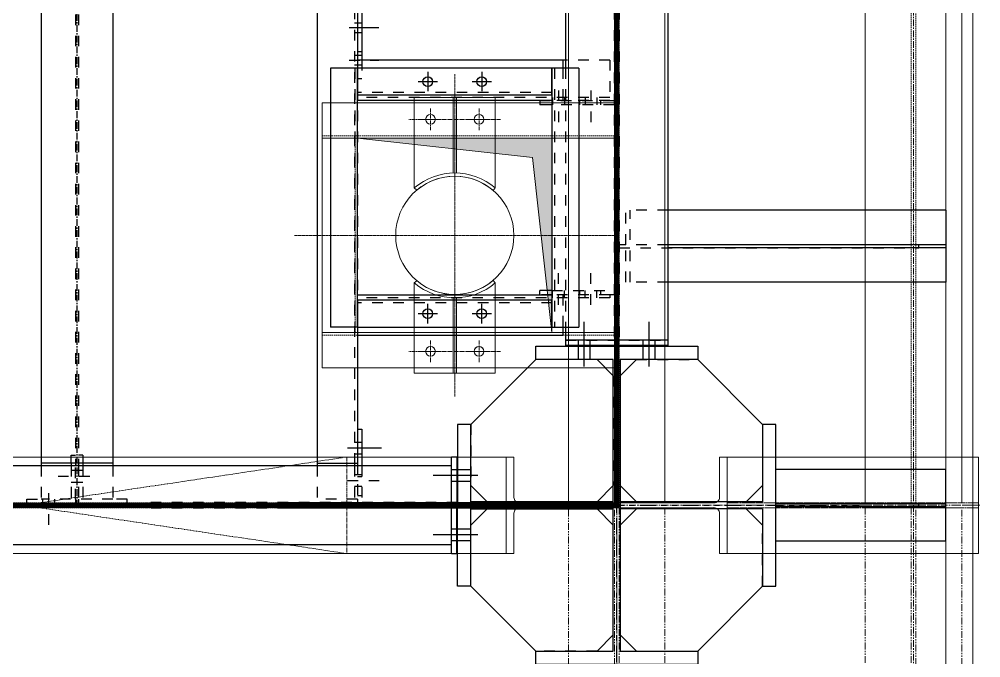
# Model space of a CAD drawing. Header units: inches. Extents: x 209270 to 234360, y -180214 to -150194.
# Drawn here: x 227405 to 229186, y -165546 to -164363 of the extents above; entities that cross this region are included whole.
import ezdxf

# ---------------------------------------------------------------- set-up
doc = ezdxf.new("R2010")
doc.units = ezdxf.units.IN
doc.header["$LTSCALE"] = 10
doc.header["$MEASUREMENT"] = 0
for name, pattern in [('CENTER', [2, 1.25, -0.25, 0.25, -0.25]), ('CENTER2', [1.125, 0.75, -0.125, 0.125, -0.125]), ('DXK_LINE_DOT2', [3.9198, 1.9599, -1.9599]), ('DXK_LINE_DOT5', [7.8785, 2.979, -0.9799, 0.9799, -0.9799, 0.9799, -0.9799]), ('HIDDEN', [0.375, 0.25, -0.125]), ('PHANTOM', [2.5, 1.25, -0.25, 0.25, -0.25, 0.25, -0.25])]:
    doc.linetypes.add(name, pattern=pattern)
for name, color, linetype in [('$AUDIT_BAD_LAYER1', 7, 'Continuous'), ('_STR_0', 7, 'Continuous'), ('_STR_1', 7, 'Continuous'), ('_STR_2', 7, 'Continuous'), ('_STR_4', 7, 'Continuous')]:
    doc.layers.add(name, color=color, linetype=linetype)
for name, color, linetype, lineweight in [('AM_5', 3, 'Continuous', 0), ('CEN', 1, 'CENTER', 9), ('CENETR LINE', 1, 'CENTER2', 9), ('CENTERLINE', 1, 'CENTER2', 9), ('Chute', 191, 'Continuous', 9), ('CIVIL', 6, 'Continuous', 9), ('DIM', 42, 'Continuous', 13), ('handrail', 11, 'FENCELINE1', 9), ('HIDDEN', 3, 'HIDDEN', 9), ('MAIN OBJECT', 2, 'Continuous', 18), ('PHANTOM', 8, 'PHANTOM', 0), ('Sheeting', 4, 'Continuous', 0)]:
    doc.layers.add(name, color=color, linetype=linetype, lineweight=lineweight)
doc.linetypes.add('FENCELINE1', pattern='A,0.25,-0.1,[133,arial.ttf,S=0.1,R=0,X=-0.1,Y=0],-0.1,1', length=1.45)

# ---------------------------------------------------------------- blocks, each defined once
blk = doc.blocks.new('A$C426f7GU6TT')
at = {"layer": 'CEN'}
for p, q in [((0, 235.7), (0, -235.7)), ((-235.7, 0), (235.7, 0))]:
    blk.add_line(p, q, dxfattribs=at)
blk.add_circle((0, 0), 5, dxfattribs=at)
at = {"layer": 'MAIN OBJECT'}
blk.add_lwpolyline([(4.4, -180.2, 0.414214), (14.6, -190.4), (89.4, -190.4), (89.4, -204.7), (-89.4, -204.7), (-89.4, -190.4), (-14.6, -190.4, 0.414214), (-4.4, -180.2), (-4.4, 180.2, 0.414214), (-14.6, 190.4), (-89.4, 190.4), (-89.4, 204.7), (89.4, 204.7), (89.4, 190.4), (14.6, 190.4, 0.414214), (4.4, 180.2), (4.4, -180.2)], format="xyb", dxfattribs=at)
blk = doc.blocks.new('A$Cb10ac4c2')
at = {"layer": 'CENETR LINE'}
for p, q in [((0, 111.9, 0), (0, -40.4, 121420759.9)), ((-45, -20.2), (-45, 20.2)), ((45, -20.2), (45, 20.2)), ((45, -20.2), (45, 20.2)), ((-85, 0), (85, 0)), ((-27, 0.1, 0), (-63, 0.1, 0)), ((63, 0.1, 0), (27, 0.1, 0))]:
    blk.add_line(p, q, dxfattribs=at)
at = {"layer": 'MAIN OBJECT', "ltscale": 10}
for p, q in [((-75, 127.1, -59806266.3), (-71.1, 131.6, 0)), ((-75, -40.4, 60710380), (-75, 127.1, -59806266.3)), ((75, 127.1, -59806267.4), (70.6, 131.1, -59806267.4)), ((75, 127.1, -59806267.4), (75, -40.4, 60710380)), ((-3, 99.4, 4205928.3), (-3, -40.4, 121420759.9)), ((3, 99.4, 4205928.3), (3, -40.4, 121420759.9)), ((75, -40.4, 60710380), (-75, -40.4, 60710380))]:
    blk.add_line(p, q, dxfattribs=at)
at = {"layer": 'MAIN OBJECT'}
for centre in [(-45, 0.1), (45, 0.1)]:
    blk.add_circle(centre, 9, dxfattribs=at)
at = {"layer": 'MAIN OBJECT', "ltscale": 10}
for centre, radius in [((-45, 0), 8.95), ((45, 0.1, 0), 9)]:
    blk.add_circle(centre, radius, dxfattribs=at)
for radius, start, end in [(115.5, 229.5129, 310.4871), (109.5, 229.5133, 310.1102)]:
    blk.add_arc((0, 214.9, -60710380), radius, start, end, dxfattribs=at)
blk = doc.blocks.new('A$CcDSGYTRTRT')
at = {"layer": 'CIVIL'}
h = blk.add_hatch(color=1, dxfattribs=at)
h.dxf.hatch_style = 1
h.paths.add_polyline_path([(-180, 180), (180, 180), (180, -180), (144.3, 143.8)])
at = {"layer": 'CENTERLINE', "ltscale": 0.3}
for p, q in [((0, -296.9, 0), (0, 296.9, 0)), ((-298.5, 0, 0), (298.5, 0, 0))]:
    blk.add_line(p, q, dxfattribs=at)
at = {"layer": 'Chute', "ltscale": 10}
blk.add_circle((0, 0, 0), 109.5, dxfattribs=at)
at = {"layer": 'CIVIL', "color": 1, "elevation": 0}
blk.add_lwpolyline([(180, -180), (144.3, 143.8), (-180, 180)], dxfattribs=at)
at = {"layer": 'CIVIL'}
blk.add_circle((0, 0, 0), 109.5, dxfattribs=at)
at = {"layer": 'HIDDEN'}
for p, q in [((-184.7, 295.6, -170993130.3), (-184.7, -245.4, -121420762.7)), ((184.7, 295.6, -170993130.3), (184.7, -245.4, -121420762.7)), ((180, -184.7, -182131142.6), (-180, -184.7, 0))]:
    blk.add_line(p, q, dxfattribs=at)
at = {"layer": 'MAIN OBJECT'}
for p, q in [((-245.4, 295.6, -110282750.3), (-245.4, -245.4, -60710382.7)), ((-180, 295.6, -170993130.3), (-180, -245.4, -121420762.7)), ((180, 295.6, -170993130.3), (180, -245.4, -121420762.7)), ((245.4, 295.6, -110282750.3), (245.4, -245.4, -60710382.7)), ((180, 180, -121420762.7), (180, -180, -121420762.7)), ((180, -180, -182131142.6), (-180, -180, 0)), ((180, -245.4, -121420762.7), (-245.4, -245.4, 60710380)), ((180, -245.4, 60710380), (-180, -245.4, 60710380)), ((180, -245.4, -121420762.7), (245.4, -245.4, -60710382.7))]:
    blk.add_line(p, q, dxfattribs=at)
at = {"layer": 'MAIN OBJECT', "elevation": 0}
blk.add_lwpolyline([(180, 180), (-180, 180), (-180, -180), (180, -180)], close=True, dxfattribs=at)
at = {"layer": 'AM_5', "rotation": 270}
blk.add_blockref('A$Cb10ac4c2', (-215, 0, -121420759.9), dxfattribs=at)
at = {"layer": 'AM_5', "xscale": -1, "rotation": 90}
blk.add_blockref('A$Cb10ac4c2', (215, 0, -121420759.9), dxfattribs=at)
blk = doc.blocks.new('A$C6febed19')
at = {"layer": 'AM_5', "xscale": -1}
blk.add_blockref('A$CcDSGYTRTRT', (0, 0), dxfattribs=at)
blk = doc.blocks.new('A$C1b4ed5d7')
at = {"layer": 'PHANTOM'}
for p, q in [((11500, 11000, 0), (11500, 0, 0)), ((11700.3, 11000, -0.8), (12174.5, 11000, -0.8)), ((12050, 11000, -0.8), (12050, 4.4, -0.8))]:
    blk.add_line(p, q, dxfattribs=at)
for points, elevation in [([(12170.1, 11089.4), (11704.7, 11089.4), (11704.7, 10910.6), (12170.1, 10910.6)], -0.8), ([(11589.4, 10995.6), (11589.4, 4.4), (11410.6, 4.4), (11410.6, 10995.6)], 0), ([(11504.4, 10995.6), (11504.4, 4.4), (11495.6, 4.4), (11495.6, 10995.6)], 0), ([(12170.1, 11004.4), (11704.7, 11004.4), (11704.7, 10995.6), (12170.1, 10995.6)], -0.8)]:
    blk.add_lwpolyline(points, close=True, dxfattribs=dict(at, elevation=elevation))
at = {"layer": 'PHANTOM', "elevation": -0.8}
for points in [[(12139.4, 4.4), (12139.4, 10995.6), (11960.6, 10995.6), (11960.6, 4.4)], [(12054.4, 4.4), (12054.4, 10995.6), (12045.6, 10995.6), (12045.6, 4.4)]]:
    blk.add_lwpolyline(points, dxfattribs=at)
blk = doc.blocks.new('A$Ca692a303')
at = {"layer": 'CENETR LINE'}
for p, q in [((1200, 89.4), (0, -89.4)), ((0, 89.4), (1200, -89.4))]:
    blk.add_line(p, q, dxfattribs=at)
blk.add_lwpolyline([(0, -89.4), (0, 89.4), (1200, 89.4), (1200, -89.4)], close=True, dxfattribs=at)
blk = doc.blocks.new('GridLine-116860372-154899 - 114867')
at = {"layer": '_STR_2', "color": 7, "linetype": 'DXK_LINE_DOT5'}
blk.add_line((228511.9, -166578), (228511.9, -163563.7), dxfattribs=at)
blk = doc.blocks.new('GridLine-116860372-116904 - 114867')
at = {"layer": '_STR_2', "color": 7, "linetype": 'DXK_LINE_DOT5'}
blk.add_line((228511.9, -165356.7), (228511.9, -153191), dxfattribs=at)
blk = doc.blocks.new('GridLine-116860372-116905 - 114867')
at = {"layer": '_STR_2', "color": 7, "linetype": 'DXK_LINE_DOT5'}
blk.add_line((211379.7, -165263.7), (228961.1, -165263.7), dxfattribs=at)
blk = doc.blocks.new('Part-116860372-149982 - 114867')
at = {"layer": '_STR_1', "color": 6, "linetype": 'DXK_LINE_DOT2'}
blk.add_line((228806.8, -165330.3), (228806.8, -165197.1), dxfattribs=at)
at = {"layer": '_STR_2', "color": 2, "linetype": 'Continuous'}
for p, q in [((229121.9, -165197.1), (228806.8, -165197.1)), ((229121.9, -165330.3), (229121.9, -165197.1)), ((229121.9, -165260.8), (228806.8, -165260.8)), ((229071.9, -165266.5), (229071.9, -165260.8)), ((229121.9, -165266.5), (228806.8, -165266.5)), ((229121.9, -165330.3), (228806.8, -165330.3))]:
    blk.add_line(p, q, dxfattribs=at)
blk = doc.blocks.new('Part-116860372-114919 - 114867')
at = {"layer": '_STR_4', "linetype": 'Continuous'}
blk.add_hatch(color=4, dxfattribs=at).paths.add_polyline_path([(228511.9, -165267.7, -1), (228511.9, -165259.7, -1)])
at = {"layer": '_STR_2', "color": 2, "linetype": 'Continuous'}
for p, q in [((228361.9, -164968.7), (228661.9, -164968.7)), ((228361.9, -164993.7), (228361.9, -164968.7)), ((228661.9, -164968.7), (228661.9, -164993.7)), ((228505.4, -164993.7), (228361.9, -164993.7)), ((228505.4, -165533.7), (228505.4, -164993.7)), ((228661.9, -164993.7), (228518.4, -164993.7)), ((228518.4, -164993.7), (228518.4, -165533.7)), ((228361.9, -165558.7), (228361.9, -165533.7)), ((228361.9, -165533.7), (228505.4, -165533.7)), ((228518.4, -165533.7), (228661.9, -165533.7)), ((228661.9, -165533.7), (228661.9, -165558.7)), ((228661.9, -165558.7), (228361.9, -165558.7))]:
    blk.add_line(p, q, dxfattribs=at)
at = {"layer": '_STR_4', "color": 4, "linetype": 'CENTER'}
blk.add_line((228511.9, -165263.7), (228511.9, -165263.7), dxfattribs=at)
at = {"layer": '_STR_4', "color": 4, "linetype": 'Continuous'}
blk.add_circle((228511.9, -165263.7), 4, dxfattribs=at)
blk = doc.blocks.new('Part-116860372-114920 - 114867')
at = {"layer": '_STR_1', "color": 6, "linetype": 'DXK_LINE_DOT2'}
for p, q in [((228216.9, -165258.7), (228216.9, -165268.7)), ((228505.4, -165270.2), (228505.4, -165257.2))]:
    blk.add_line(p, q, dxfattribs=at)
at = {"layer": '_STR_2', "color": 2, "linetype": 'Continuous'}
for p, q in [((228241.9, -165113.7), (228216.9, -165113.7)), ((228216.9, -165113.7), (228216.9, -165258.7)), ((228241.9, -165257.2), (228241.9, -165113.7)), ((228505.4, -165257.2), (228241.9, -165257.2)), ((228216.9, -165413.7), (228216.9, -165268.7)), ((228241.9, -165413.7), (228241.9, -165270.2)), ((228241.9, -165270.2), (228505.4, -165270.2)), ((228241.9, -165413.7), (228216.9, -165413.7))]:
    blk.add_line(p, q, dxfattribs=at)
blk = doc.blocks.new('Part-116860372-114921 - 114867')
at = {"layer": '_STR_1', "color": 6, "linetype": 'DXK_LINE_DOT2'}
blk.add_line((228518.4, -165257.2), (228518.4, -165270.2), dxfattribs=at)
at = {"layer": '_STR_2', "color": 2, "linetype": 'Continuous'}
for p, q in [((228806.9, -165113.7), (228781.9, -165113.7)), ((228781.9, -165113.7), (228781.9, -165257.2)), ((228806.9, -165413.7), (228806.9, -165113.7)), ((228781.9, -165257.2), (228518.4, -165257.2)), ((228781.9, -165270.2), (228518.4, -165270.2)), ((228781.9, -165270.2), (228781.9, -165413.7)), ((228781.9, -165270.2), (228781.9, -165270.2)), ((228781.9, -165413.7), (228806.9, -165413.7))]:
    blk.add_line(p, q, dxfattribs=at)
blk = doc.blocks.new('Part-116860372-114922 - 114867')
at = {"layer": '_STR_4', "linetype": 'Continuous'}
blk.add_hatch(color=4, dxfattribs=at).paths.add_polyline_path([(228511.9, -165267.7, -1), (228511.9, -165259.7, -1)])
at = {"layer": '_STR_1', "color": 6, "linetype": 'DXK_LINE_DOT2'}
for p, q in [((228205.9, -165260.5), (225817.9, -165260.5)), ((228205.9, -165268.7), (228205.9, -165258.7)), ((228205.9, -165266.8), (225817.9, -165266.8))]:
    blk.add_line(p, q, dxfattribs=at)
at = {"layer": '_STR_2', "color": 2, "linetype": 'Continuous'}
for p, q in [((228205.9, -165190.5), (225817.9, -165190.5)), ((228205.9, -165258.7), (228205.9, -165190.5)), ((228205.9, -165336.9), (228205.9, -165268.7)), ((228205.9, -165336.9), (225817.9, -165336.9))]:
    blk.add_line(p, q, dxfattribs=at)
at = {"layer": '_STR_4', "color": 4, "linetype": 'CENTER'}
blk.add_line((225511.9, -165263.7), (228511.9, -165263.7), dxfattribs=at)
at = {"layer": '_STR_4', "color": 4, "linetype": 'Continuous'}
blk.add_circle((228511.9, -165263.7), 4, dxfattribs=at)
blk = doc.blocks.new('Part-116860372-114999 - 114867')
at = {"layer": '_STR_4', "linetype": 'Continuous'}
blk.add_hatch(color=4, dxfattribs=at).paths.add_polyline_path([(227511.9, -165267.7, -1), (227511.9, -165259.7, -1)])
at = {"layer": '_STR_1', "color": 6, "linetype": 'DXK_LINE_DOT2'}
for p, q in [((227509, -162865), (227509, -165185.5)), ((227514.7, -162865), (227514.7, -165185.5)), ((227445.3, -165190.5), (227445.3, -165252.5)), ((227509, -165252.5), (227509, -165190.5)), ((227514.7, -165190.5), (227514.7, -165252.5)), ((227578.5, -165190.5), (227578.5, -165252.5)), ((227578.5, -165252.5), (227445.3, -165252.5))]:
    blk.add_line(p, q, dxfattribs=at)
at = {"layer": '_STR_2', "color": 2, "linetype": 'Continuous'}
for p, q in [((227445.3, -162948.7), (227445.3, -165190.5)), ((227578.5, -162936.5), (227578.5, -165190.5)), ((227578.5, -165185.5), (227445.3, -165185.5)), ((227509, -165185.5), (227509, -165190.5)), ((227514.7, -165185.5), (227514.7, -165190.5))]:
    blk.add_line(p, q, dxfattribs=at)
at = {"layer": '_STR_4', "color": 4, "linetype": 'CENTER'}
blk.add_line((227511.9, -162853.7), (227511.9, -165263.7), dxfattribs=at)
at = {"layer": '_STR_4', "color": 4, "linetype": 'Continuous'}
blk.add_circle((227511.9, -165263.7), 4, dxfattribs=at)
blk = doc.blocks.new('Part-116860372-115005 - 114867')
at = {"layer": '_STR_4', "linetype": 'Continuous'}
blk.add_hatch(color=4, dxfattribs=at).paths.add_polyline_path([(228511.9, -165267.7, -1), (228511.9, -165259.7, -1)])
at = {"layer": '_STR_1', "color": 6, "linetype": 'DXK_LINE_DOT2'}
for p, q in [((228507.2, -158543), (228507.2, -164957.7)), ((228516.6, -158543), (228516.6, -164957.7)), ((228416.9, -164453.7), (228416.9, -164933.7))]:
    blk.add_line(p, q, dxfattribs=at)
at = {"layer": '_STR_2', "color": 2, "linetype": 'Continuous'}
for p, q in [((228416.9, -162948.7), (228416.9, -164453.7)), ((228606.9, -162948.6), (228606.9, -164957.7)), ((228416.9, -164933.7), (228416.9, -164957.7)), ((228606.9, -164957.7), (228416.9, -164957.7))]:
    blk.add_line(p, q, dxfattribs=at)
at = {"layer": '_STR_4', "color": 4, "linetype": 'CENTER'}
blk.add_line((228511.9, -158263.7), (228511.9, -165263.7), dxfattribs=at)
at = {"layer": '_STR_4', "color": 4, "linetype": 'Continuous'}
blk.add_circle((228511.9, -165263.7), 4, dxfattribs=at)
blk = doc.blocks.new('Bolt-116860372-115392 - 114867')
at = {"layer": '_STR_2', "color": 1, "linetype": 'Continuous'}
for p, q in [((228451.9, -165006.7), (228451.9, -164923.7)), ((228451.9, -165006.7), (228451.9, -164923.7)), ((228451.9, -165006.7), (228451.9, -164923.7)), ((228451.9, -165006.7), (228451.9, -164923.7)), ((228451.9, -165006.7), (228451.9, -164923.7)), ((228451.9, -165006.7), (228451.9, -164923.7)), ((228571.9, -165006.7), (228571.9, -164923.7)), ((228571.9, -165006.7), (228571.9, -164923.7)), ((228571.9, -165006.7), (228571.9, -164923.7)), ((228571.9, -165006.7), (228571.9, -164923.7)), ((228571.9, -165006.7), (228571.9, -164923.7)), ((228571.9, -165006.7), (228571.9, -164923.7)), ((228440.9, -164967.7), (228440.9, -164957.7)), ((228440.9, -164967.7), (228440.9, -164957.7)), ((228440.9, -164967.7), (228440.9, -164957.7)), ((228440.9, -164967.7), (228440.9, -164957.7)), ((228440.9, -164967.7), (228440.9, -164957.7)), ((228440.9, -164967.7), (228440.9, -164957.7)), ((228462.9, -164967.7), (228462.9, -164957.7)), ((228462.9, -164967.7), (228462.9, -164957.7)), ((228462.9, -164967.7), (228462.9, -164957.7)), ((228462.9, -164967.7), (228462.9, -164957.7)), ((228462.9, -164967.7), (228462.9, -164957.7)), ((228462.9, -164967.7), (228462.9, -164957.7)), ((228560.9, -164967.7), (228560.9, -164957.7)), ((228560.9, -164967.7), (228560.9, -164957.7)), ((228560.9, -164967.7), (228560.9, -164957.7)), ((228560.9, -164967.7), (228560.9, -164957.7)), ((228560.9, -164967.7), (228560.9, -164957.7)), ((228560.9, -164967.7), (228560.9, -164957.7)), ((228582.9, -164967.7), (228582.9, -164957.7)), ((228582.9, -164967.7), (228582.9, -164957.7)), ((228582.9, -164967.7), (228582.9, -164957.7)), ((228582.9, -164967.7), (228582.9, -164957.7)), ((228582.9, -164967.7), (228582.9, -164957.7)), ((228582.9, -164967.7), (228582.9, -164957.7)), ((228440.9, -164993.7), (228440.9, -164968.7)), ((228440.9, -164993.7), (228440.9, -164968.7)), ((228440.9, -164993.7), (228440.9, -164968.7)), ((228440.9, -164993.7), (228440.9, -164968.7)), ((228440.9, -164993.7), (228440.9, -164968.7)), ((228440.9, -164993.7), (228440.9, -164968.7)), ((228462.9, -164993.7), (228462.9, -164968.7)), ((228462.9, -164993.7), (228462.9, -164968.7)), ((228462.9, -164993.7), (228462.9, -164968.7)), ((228462.9, -164993.7), (228462.9, -164968.7)), ((228462.9, -164993.7), (228462.9, -164968.7)), ((228462.9, -164993.7), (228462.9, -164968.7)), ((228560.9, -164993.7), (228560.9, -164968.7)), ((228560.9, -164993.7), (228560.9, -164968.7)), ((228560.9, -164993.7), (228560.9, -164968.7)), ((228560.9, -164993.7), (228560.9, -164968.7)), ((228560.9, -164993.7), (228560.9, -164968.7)), ((228560.9, -164993.7), (228560.9, -164968.7)), ((228582.9, -164993.7), (228582.9, -164968.7)), ((228582.9, -164993.7), (228582.9, -164968.7)), ((228582.9, -164993.7), (228582.9, -164968.7)), ((228582.9, -164993.7), (228582.9, -164968.7)), ((228582.9, -164993.7), (228582.9, -164968.7)), ((228582.9, -164993.7), (228582.9, -164968.7))]:
    blk.add_line(p, q, dxfattribs=at)
blk = doc.blocks.new('Part-116860372-115028 - 114867')
at = {"layer": '_STR_4', "linetype": 'Continuous'}
for points in [[(228031.9, -164267.7, -1), (228031.9, -164259.7, -1)], [(228031.9, -165267.7, -1), (228031.9, -165259.7, -1)]]:
    blk.add_hatch(color=4, dxfattribs=at).paths.add_polyline_path(points)
at = {"layer": '_STR_1', "color": 6, "linetype": 'DXK_LINE_DOT2'}
for p, q in [((228026.2, -164343.7), (228026.2, -165185.5)), ((228031.9, -164453.7), (228031.9, -164933.7)), ((227956.9, -165190.5), (227956.9, -165252.5)), ((228026.2, -165190.5), (228026.2, -165252.5)), ((228031.9, -165185.5), (228031.9, -165252.5)), ((228031.9, -165252.5), (227956.9, -165252.5))]:
    blk.add_line(p, q, dxfattribs=at)
at = {"layer": '_STR_2', "color": 2, "linetype": 'Continuous'}
for p, q in [((227956.9, -164343.7), (227956.9, -165190.5)), ((228031.9, -164343.7), (227956.9, -164343.7)), ((228031.9, -164343.7), (228031.9, -164453.7)), ((228031.9, -164933.7), (228031.9, -165185.5)), ((227956.9, -165185.5), (228031.9, -165185.5)), ((228026.2, -165185.5), (228026.2, -165190.5))]:
    blk.add_line(p, q, dxfattribs=at)
at = {"layer": '_STR_4', "color": 4, "linetype": 'CENTER'}
for p, q in [((228031.9, -164263.7), (228031.9, -164453.7)), ((228031.9, -164933.7), (228031.9, -165185.5)), ((228031.9, -165252.5), (228031.9, -165263.7))]:
    blk.add_line(p, q, dxfattribs=at)
at = {"layer": '_STR_4', "color": 4, "linetype": 'Continuous'}
for centre in [(228031.9, -164263.7), (228031.9, -165263.7)]:
    blk.add_circle(centre, 4, dxfattribs=at)
blk = doc.blocks.new('Part-116860372-115315 - 114867')
at = {"layer": '_STR_1', "color": 6, "linetype": 'DXK_LINE_DOT2'}
for p, q in [((227501, -165185.5), (227501, -165170.5)), ((227501, -165170.5), (227509, -165170.5)), ((227501, -165190.5), (227501, -165252.5)), ((227509, -165185.5), (227509, -165190.5)), ((227419, -165260.5), (227419, -165252.5)), ((227419, -165252.5), (227445.3, -165252.5)), ((227509, -165252.5), (227509, -165260.5))]:
    blk.add_line(p, q, dxfattribs=at)
at = {"layer": '_STR_2', "color": 2, "linetype": 'Continuous'}
blk.add_line((227501, -165185.5), (227501, -165190.5), dxfattribs=at)
blk = doc.blocks.new('Part-116860372-115316 - 114867')
at = {"layer": '_STR_1', "color": 6, "linetype": 'DXK_LINE_DOT2'}
for p, q in [((227522.7, -165170.5), (227514.7, -165170.5)), ((227522.7, -165170.5), (227522.7, -165185.5)), ((227514.7, -165185.5), (227514.7, -165190.5)), ((227522.7, -165190.5), (227522.7, -165252.5)), ((227514.7, -165252.5), (227514.7, -165260.5)), ((227604.7, -165252.5), (227578.5, -165252.5)), ((227604.7, -165260.5), (227604.7, -165252.5))]:
    blk.add_line(p, q, dxfattribs=at)
at = {"layer": '_STR_2', "color": 2, "linetype": 'Continuous'}
blk.add_line((227522.7, -165185.5), (227522.7, -165190.5), dxfattribs=at)
blk = doc.blocks.new('Bolt-116860372-115317 - 114867')
at = {"layer": '_STR_1', "color": 1, "linetype": 'DXK_LINE_DOT2'}
for p, q in [((227535.7, -165210.5), (227467.7, -165210.5)), ((227509, -165199.5), (227501, -165199.5)), ((227514.7, -165199.5), (227509, -165199.5)), ((227522.7, -165199.5), (227514.7, -165199.5)), ((227509, -165221.5), (227501, -165221.5)), ((227514.7, -165221.5), (227509, -165221.5)), ((227522.7, -165221.5), (227514.7, -165221.5))]:
    blk.add_line(p, q, dxfattribs=at)
blk = doc.blocks.new('Bolt-116860372-115337 - 114867')
at = {"layer": '_STR_1', "color": 1, "linetype": 'DXK_LINE_DOT2'}
for p, q in [((227459, -165241.1), (227459, -165304.1)), ((227448, -165252.5), (227448, -165260.5)), ((227448, -165260.5), (227448, -165266.8)), ((227470, -165252.5), (227470, -165260.5)), ((227470, -165260.5), (227470, -165266.8))]:
    blk.add_line(p, q, dxfattribs=at)
blk = doc.blocks.new('Part-116860372-115391 - 114867')
at = {"layer": '_STR_1', "color": 6, "linetype": 'DXK_LINE_DOT2'}
blk.add_line((228416.9, -164957.7), (228606.9, -164957.7), dxfattribs=at)
at = {"layer": '_STR_2', "color": 2, "linetype": 'Continuous'}
for p, q in [((228416.9, -164957.7), (228416.9, -164967.7)), ((228606.9, -164957.7), (228606.9, -164967.7)), ((228606.9, -164967.7), (228416.9, -164967.7))]:
    blk.add_line(p, q, dxfattribs=at)
blk = doc.blocks.new('Bolt-116860372-116775 - 114867')
at = {"layer": '_STR_2', "color": 1, "linetype": 'Continuous'}
for p, q in [((228161.9, -164926.7), (228161.9, -164890.7)), ((228261.9, -164926.7), (228261.9, -164890.7)), ((228179.9, -164908.7), (228143.9, -164908.7)), ((228279.9, -164908.7), (228243.9, -164908.7))]:
    blk.add_line(p, q, dxfattribs=at)
for centre in [(228161.9, -164908.7), (228261.9, -164908.7)]:
    blk.add_circle(centre, 9, dxfattribs=at)
blk = doc.blocks.new('Part-116860372-115835 - 114867')
at = {"layer": '_STR_1', "color": 6, "linetype": 'DXK_LINE_DOT2'}
for p, q in [((228039.9, -164284.3), (228031.9, -164284.3)), ((228039.9, -164269.4), (228039.9, -164338.7)), ((228031.9, -164338.7), (228039.9, -164338.7)), ((228039.9, -164348.7), (228039.9, -164340.6)), ((228039.9, -164423.7), (228031.9, -164423.7)), ((228039.9, -164438.7), (228039.9, -164473.7)), ((228039.9, -164473.7), (228031.9, -164473.7))]:
    blk.add_line(p, q, dxfattribs=at)
at = {"layer": '_STR_2', "color": 2, "linetype": 'Continuous'}
for p, q in [((228031.9, -164338.7), (228031.9, -164342.8)), ((228039.9, -164338.7), (228039.9, -164339.2)), ((228039.9, -164339.2), (228039.9, -164348.7)), ((228031.9, -164342.8), (228031.9, -164343.7)), ((228031.9, -164348.7), (228039.9, -164348.7)), ((228039.9, -164348.7), (228039.9, -164438.7))]:
    blk.add_line(p, q, dxfattribs=at)
blk = doc.blocks.new('Part-116860372-115832 - 114867')
at = {"layer": '_STR_1', "color": 6, "linetype": 'DXK_LINE_DOT2'}
for p, q in [((228039.9, -165190.5), (228039.9, -165260.5)), ((228031.9, -165210.5), (228039.9, -165210.5)), ((228031.9, -165245.5), (228039.9, -165245.5))]:
    blk.add_line(p, q, dxfattribs=at)
at = {"layer": '_STR_2', "color": 2, "linetype": 'Continuous'}
for p, q in [((228031.9, -165122.5), (228039.9, -165122.5)), ((228039.9, -165122.5), (228039.9, -165190.5)), ((228031.9, -165185.5), (228031.9, -165190.5))]:
    blk.add_line(p, q, dxfattribs=at)
blk = doc.blocks.new('Bolt-116860372-115833 - 114867')
at = {"layer": '_STR_1', "color": 1, "linetype": 'DXK_LINE_DOT2'}
for p, q in [((228026.2, -165206.5), (228031.9, -165206.5)), ((228031.9, -165206.5), (228039.9, -165206.5)), ((228013.2, -165217.5), (228076.2, -165217.5)), ((228026.2, -165228.5), (228031.9, -165228.5)), ((228031.9, -165228.5), (228039.9, -165228.5))]:
    blk.add_line(p, q, dxfattribs=at)
at = {"layer": '_STR_2', "color": 1, "linetype": 'Continuous'}
for p, q in [((228013.2, -165157.5), (228076.2, -165157.5)), ((228026.2, -165146.5), (228031.9, -165146.5)), ((228031.9, -165146.5), (228039.9, -165146.5)), ((228026.2, -165168.5), (228031.9, -165168.5)), ((228031.9, -165168.5), (228039.9, -165168.5))]:
    blk.add_line(p, q, dxfattribs=at)
blk = doc.blocks.new('Bolt-116860372-115836 - 114867')
at = {"layer": '_STR_1', "color": 1, "linetype": 'DXK_LINE_DOT2'}
for p, q in [((228016.2, -164438.7), (228071.2, -164438.7)), ((228026.2, -164429.7), (228031.9, -164429.7)), ((228031.9, -164429.7), (228039.9, -164429.7)), ((228026.2, -164447.7), (228031.9, -164447.7)), ((228031.9, -164447.7), (228039.9, -164447.7))]:
    blk.add_line(p, q, dxfattribs=at)
at = {"layer": '_STR_2', "color": 1, "linetype": 'Continuous'}
for p, q in [((228026.2, -164369.7), (228031.9, -164369.7)), ((228031.9, -164369.7), (228039.9, -164369.7)), ((228016.2, -164378.7), (228071.2, -164378.7)), ((228026.2, -164387.7), (228031.9, -164387.7)), ((228031.9, -164387.7), (228039.9, -164387.7))]:
    blk.add_line(p, q, dxfattribs=at)
blk = doc.blocks.new('Bolt-116860372-149998 - 114867')
at = {"layer": '_STR_1', "color": 1, "linetype": 'DXK_LINE_DOT2'}
for p, q in [((228404.2, -164495), (228404.2, -164558)), ((228464.2, -164495), (228464.2, -164558)), ((228393.2, -164508), (228393.2, -164513.7)), ((228393.2, -164513.7), (228393.2, -164521.7)), ((228415.2, -164508), (228415.2, -164513.7)), ((228415.2, -164513.7), (228415.2, -164521.7)), ((228453.2, -164508), (228453.2, -164513.7)), ((228453.2, -164513.7), (228453.2, -164521.7)), ((228475.2, -164508), (228475.2, -164513.7)), ((228475.2, -164513.7), (228475.2, -164521.7))]:
    blk.add_line(p, q, dxfattribs=at)
blk = doc.blocks.new('Bolt-116860372-116776 - 114867')
at = {"layer": '_STR_2', "color": 1, "linetype": 'Continuous'}
for p, q in [((228161.9, -164460.7), (228161.9, -164496.7)), ((228261.9, -164460.7), (228261.9, -164496.7)), ((228143.9, -164478.7), (228179.9, -164478.7)), ((228243.9, -164478.7), (228279.9, -164478.7))]:
    blk.add_line(p, q, dxfattribs=at)
for centre in [(228161.9, -164478.7), (228261.9, -164478.7)]:
    blk.add_circle(centre, 9, dxfattribs=at)
blk = doc.blocks.new('Part-116860372-116770 - 114867')
at = {"layer": '_STR_1', "color": 6, "linetype": 'DXK_LINE_DOT2'}
for p, q in [((228391.9, -164873.7), (228369.2, -164873.7)), ((228391.9, -164865.7), (228507.2, -164865.7)), ((228443.4, -164873.7), (228443.4, -164865.7)), ((228482.2, -164873.7), (228482.2, -164865.7)), ((228507.2, -164873.7), (228499.2, -164873.7)), ((228507.2, -164865.7), (228507.2, -164873.7))]:
    blk.add_line(p, q, dxfattribs=at)
at = {"layer": '_STR_2', "color": 2, "linetype": 'Continuous'}
for p in [(228369.2, -164873.7), (228391.9, -164865.7)]:
    blk.add_line(p, (228369.2, -164865.7), dxfattribs=at)
blk = doc.blocks.new('Part-116860372-116768 - 114867')
at = {"layer": '_STR_1', "color": 6, "linetype": 'DXK_LINE_DOT2'}
blk.add_line((228026.9, -164453.7), (228026.9, -164933.7), dxfattribs=at)
at = {"layer": '_STR_2', "color": 2, "linetype": 'Continuous'}
for p, q in [((227981.9, -164453.7), (227981.9, -164933.7)), ((228031.9, -164453.7), (227981.9, -164453.7)), ((228031.9, -164933.7), (228031.9, -164453.7)), ((228031.9, -164933.7), (227981.9, -164933.7))]:
    blk.add_line(p, q, dxfattribs=at)
blk = doc.blocks.new('Bolt-116860372-116808 - 114867')
at = {"layer": '_STR_2', "color": 1, "linetype": 'Continuous'}
for p, q in [((228254.9, -165208.7), (228171.9, -165208.7)), ((228254.9, -165208.7), (228171.9, -165208.7)), ((228215.9, -165197.7), (228205.9, -165197.7)), ((228215.9, -165197.7), (228205.9, -165197.7)), ((228241.9, -165197.7), (228216.9, -165197.7)), ((228241.9, -165197.7), (228216.9, -165197.7)), ((228215.9, -165219.7), (228205.9, -165219.7)), ((228215.9, -165219.7), (228205.9, -165219.7)), ((228241.9, -165219.7), (228216.9, -165219.7)), ((228241.9, -165219.7), (228216.9, -165219.7)), ((228254.9, -165318.7), (228171.9, -165318.7)), ((228254.9, -165318.7), (228171.9, -165318.7)), ((228215.9, -165307.7), (228205.9, -165307.7)), ((228215.9, -165307.7), (228205.9, -165307.7)), ((228241.9, -165307.7), (228216.9, -165307.7)), ((228241.9, -165307.7), (228216.9, -165307.7)), ((228215.9, -165329.7), (228205.9, -165329.7)), ((228215.9, -165329.7), (228205.9, -165329.7)), ((228241.9, -165329.7), (228216.9, -165329.7)), ((228241.9, -165329.7), (228216.9, -165329.7))]:
    blk.add_line(p, q, dxfattribs=at)
blk = doc.blocks.new('Part-116860372-116767 - 114867')
at = {"layer": '_STR_1', "color": 6, "linetype": 'DXK_LINE_DOT2'}
blk.add_line((228391.9, -164498.7), (228031.9, -164498.7), dxfattribs=at)
at = {"layer": '_STR_2', "color": 2, "linetype": 'Continuous'}
for p, q in [((228391.9, -164453.7), (228031.9, -164453.7)), ((228031.9, -164453.7), (228031.9, -164503.7)), ((228391.9, -164503.7), (228391.9, -164453.7)), ((228391.9, -164503.7), (228031.9, -164503.7))]:
    blk.add_line(p, q, dxfattribs=at)
blk = doc.blocks.new('Part-116860372-116807 - 114867')
at = {"layer": '_STR_1', "color": 6, "linetype": 'DXK_LINE_DOT2'}
for p, q in [((228205.9, -165258.7), (228205.9, -165190.5)), ((228215.9, -165268.7), (228215.9, -165258.7)), ((228205.9, -165336.9), (228205.9, -165268.7))]:
    blk.add_line(p, q, dxfattribs=at)
at = {"layer": '_STR_2', "color": 2, "linetype": 'Continuous'}
for p, q in [((228205.9, -165190.5), (228205.9, -165173.7)), ((228205.9, -165173.7), (228215.9, -165173.7)), ((228215.9, -165173.7), (228215.9, -165258.7)), ((228215.9, -165353.7), (228215.9, -165268.7)), ((228205.9, -165353.7), (228205.9, -165336.9)), ((228215.9, -165353.7), (228205.9, -165353.7))]:
    blk.add_line(p, q, dxfattribs=at)
blk = doc.blocks.new('Part-116860372-116761 - 114867')
at = {"layer": '_STR_1', "color": 6, "linetype": 'DXK_LINE_DOT2'}
for p, q in [((228499.2, -164438.7), (228416.9, -164438.7)), ((228499.2, -164438.7), (228499.2, -164513.7)), ((228411.9, -164453.7), (228411.9, -164513.7)), ((228499.2, -164508), (228031.9, -164508)), ((228499.2, -164513.7), (228391.9, -164513.7))]:
    blk.add_line(p, q, dxfattribs=at)
at = {"layer": '_STR_2', "color": 2, "linetype": 'Continuous'}
for p, q in [((228416.9, -164438.7), (228031.9, -164438.7)), ((228031.9, -164438.7), (228031.9, -164453.7)), ((228411.9, -164438.7), (228411.9, -164453.7)), ((228391.9, -164513.7), (228031.9, -164513.7))]:
    blk.add_line(p, q, dxfattribs=at)
blk = doc.blocks.new('Part-116860372-116762 - 114867')
at = {"layer": '_STR_1', "color": 6, "linetype": 'DXK_LINE_DOT2'}
blk.add_line((228396.9, -164453.7), (228396.9, -164933.7), dxfattribs=at)
at = {"layer": '_STR_2', "color": 2, "linetype": 'Continuous'}
for p, q in [((228441.9, -164453.7), (228391.9, -164453.7)), ((228391.9, -164453.7), (228391.9, -164933.7)), ((228441.9, -164453.7), (228441.9, -164933.7)), ((228391.9, -164933.7), (228441.9, -164933.7))]:
    blk.add_line(p, q, dxfattribs=at)
blk = doc.blocks.new('Part-116860372-116763 - 114867')
at = {"layer": '_STR_1', "color": 6, "linetype": 'DXK_LINE_DOT2'}
for p, q in [((228499.2, -164873.7), (228391.9, -164873.7)), ((228411.9, -164873.7), (228411.9, -164933.7)), ((228499.2, -164873.7), (228499.2, -164879.4)), ((228499.2, -164879.4), (228031.9, -164879.4))]:
    blk.add_line(p, q, dxfattribs=at)
at = {"layer": '_STR_2', "color": 2, "linetype": 'Continuous'}
for p, q in [((228031.9, -164873.7), (228391.9, -164873.7)), ((228031.9, -164933.7), (228031.9, -164948.7)), ((228411.9, -164933.7), (228411.9, -164948.7)), ((228031.9, -164948.7), (228411.9, -164948.7))]:
    blk.add_line(p, q, dxfattribs=at)
blk = doc.blocks.new('Part-116860372-116766 - 114867')
at = {"layer": '_STR_1', "color": 6, "linetype": 'DXK_LINE_DOT2'}
blk.add_line((228391.9, -164888.7), (228031.9, -164888.7), dxfattribs=at)
at = {"layer": '_STR_2', "color": 2, "linetype": 'Continuous'}
for p, q in [((228031.9, -164883.7), (228031.9, -164933.7)), ((228391.9, -164883.7), (228031.9, -164883.7)), ((228391.9, -164933.7), (228391.9, -164883.7)), ((228031.9, -164933.7), (228391.9, -164933.7))]:
    blk.add_line(p, q, dxfattribs=at)
blk = doc.blocks.new('Bolt-116860372-116773 - 114867')
at = {"layer": '_STR_1', "color": 1, "linetype": 'DXK_LINE_DOT2'}
for p, q in [((228404.2, -164892.4), (228404.2, -164829.4)), ((228464.2, -164892.4), (228464.2, -164829.4)), ((228393.2, -164873.7), (228393.2, -164865.7)), ((228393.2, -164879.4), (228393.2, -164873.7)), ((228415.2, -164873.7), (228415.2, -164865.7)), ((228415.2, -164879.4), (228415.2, -164873.7)), ((228453.2, -164873.7), (228453.2, -164865.7)), ((228453.2, -164879.4), (228453.2, -164873.7)), ((228475.2, -164873.7), (228475.2, -164865.7)), ((228475.2, -164879.4), (228475.2, -164873.7))]:
    blk.add_line(p, q, dxfattribs=at)
blk = doc.blocks.new('Part-116860372-116844 - 114867')
at = {"layer": '_STR_1', "color": 6, "linetype": 'DXK_LINE_DOT2'}
for p, q in [((228216.9, -165258.7), (227639.7, -165258.7)), ((227639.7, -165258.7), (227639.7, -165268.7)), ((227880, -165258.7), (227880, -165268.7)), ((228056.4, -165268.7), (228056.4, -165258.7)), ((228216.9, -165258.7), (228216.9, -165258.7)), ((228216.9, -165268.7), (227639.7, -165268.7)), ((228216.9, -165268.7), (228216.9, -165268.7))]:
    blk.add_line(p, q, dxfattribs=at)
blk = doc.blocks.new('Part-116860372-116857 - 114867')
at = {"layer": '_STR_1', "color": 6, "linetype": 'DXK_LINE_DOT2'}
blk.add_line((228141.7, -165268.7), (228141.7, -165258.7), dxfattribs=at)
at = {"layer": '_STR_2', "color": 2, "linetype": 'Continuous'}
for p, q in [((227901.3, -165258.7), (228505.4, -165258.7)), ((227901.3, -165268.7), (227901.3, -165258.7)), ((228077.1, -165258.7), (228077.1, -165268.7)), ((228505.4, -165268.7), (227901.3, -165268.7))]:
    blk.add_line(p, q, dxfattribs=at)
blk = doc.blocks.new('Part-116860372-149997 - 114867')
at = {"layer": '_STR_1', "color": 6, "linetype": 'DXK_LINE_DOT2'}
for p, q in [((228369.2, -164513.7), (228507.2, -164513.7)), ((228443.4, -164521.7), (228443.4, -164513.7)), ((228482.2, -164521.7), (228482.2, -164513.7)), ((228507.2, -164513.7), (228507.2, -164521.7)), ((228507.2, -164521.7), (228391.9, -164521.7))]:
    blk.add_line(p, q, dxfattribs=at)
at = {"layer": '_STR_2', "color": 2, "linetype": 'Continuous'}
for p in [(228369.2, -164513.7), (228391.9, -164521.7)]:
    blk.add_line(p, (228369.2, -164521.7), dxfattribs=at)
blk = doc.blocks.new('Part-116860372-154271 - 114867')
at = {"layer": '_STR_1', "color": 6, "linetype": 'DXK_LINE_DOT2'}
for p, q in [((228528.8, -164780.8), (228528.8, -164717.1)), ((228606.9, -164717.1), (228528.8, -164717.1)), ((228536.6, -164850.3), (228536.6, -164717.1)), ((228516.6, -164780.8), (228516.6, -164786.5)), ((228606.9, -164780.8), (228516.6, -164780.8)), ((228516.6, -164786.5), (229071.9, -164786.5)), ((228528.8, -164850.3), (228528.8, -164786.5)), ((228606.9, -164850.3), (228528.8, -164850.3))]:
    blk.add_line(p, q, dxfattribs=at)
at = {"layer": '_STR_2', "color": 2, "linetype": 'Continuous'}
for p, q in [((229121.9, -164717.1), (228606.9, -164717.1)), ((229121.9, -164717.1), (229121.9, -164850.3)), ((229121.9, -164780.8), (228606.9, -164780.8)), ((229071.9, -164786.5), (229071.9, -164780.8)), ((229121.9, -164786.5), (228606.9, -164786.5)), ((229121.9, -164850.3), (228606.9, -164850.3))]:
    blk.add_line(p, q, dxfattribs=at)
blk = doc.blocks.new('Part-116860372-156486 - 114867')
at = {"layer": '_STR_1', "color": 6, "linetype": 'DXK_LINE_DOT2'}
for p, q in [((228475.4, -164993.7), (228361.9, -164993.7)), ((228505.4, -165023.7), (228505.4, -165227.2)), ((228241.9, -165113.7), (228241.9, -165227.2)), ((228475.4, -165257.2), (228271.9, -165257.2))]:
    blk.add_line(p, q, dxfattribs=at)
at = {"layer": '_STR_2', "color": 2, "linetype": 'Continuous'}
for p, q in [((228361.9, -164993.7), (228241.9, -165113.7)), ((228475.4, -164993.7), (228505.4, -165023.7)), ((228271.9, -165257.2), (228241.9, -165227.2)), ((228505.4, -165227.2), (228475.4, -165257.2))]:
    blk.add_line(p, q, dxfattribs=at)
blk = doc.blocks.new('Part-116860372-156487 - 114867')
at = {"layer": '_STR_1', "color": 6, "linetype": 'DXK_LINE_DOT2'}
for p, q in [((228548.4, -164993.7), (228661.9, -164993.7)), ((228518.4, -165023.7), (228518.4, -165227.2)), ((228781.9, -165113.7), (228781.9, -165227.2)), ((228751.9, -165257.2), (228548.4, -165257.2))]:
    blk.add_line(p, q, dxfattribs=at)
at = {"layer": '_STR_2', "color": 2, "linetype": 'Continuous'}
for p, q in [((228518.4, -165023.7), (228548.4, -164993.7)), ((228661.9, -164993.7), (228781.9, -165113.7)), ((228548.4, -165257.2), (228518.4, -165227.2)), ((228781.9, -165227.2), (228751.9, -165257.2))]:
    blk.add_line(p, q, dxfattribs=at)
blk = doc.blocks.new('Part-116860372-156488 - 114867')
at = {"layer": '_STR_1', "color": 6, "linetype": 'DXK_LINE_DOT2'}
for p, q in [((228475.4, -165270.2), (228271.9, -165270.2)), ((228241.9, -165413.7), (228241.9, -165300.2)), ((228505.4, -165503.7), (228505.4, -165300.2)), ((228475.4, -165533.7), (228361.9, -165533.7))]:
    blk.add_line(p, q, dxfattribs=at)
at = {"layer": '_STR_2', "color": 2, "linetype": 'Continuous'}
for p, q in [((228271.9, -165270.2), (228241.9, -165300.2)), ((228505.4, -165300.2), (228475.4, -165270.2)), ((228361.9, -165533.7), (228241.9, -165413.7)), ((228475.4, -165533.7), (228505.4, -165503.7))]:
    blk.add_line(p, q, dxfattribs=at)
blk = doc.blocks.new('Part-116860372-156489 - 114867')
at = {"layer": '_STR_1', "color": 6, "linetype": 'DXK_LINE_DOT2'}
for p, q in [((228751.9, -165270.2), (228548.4, -165270.2)), ((228518.4, -165503.7), (228518.4, -165300.2)), ((228781.9, -165413.7), (228781.9, -165300.2)), ((228548.4, -165533.7), (228661.9, -165533.7))]:
    blk.add_line(p, q, dxfattribs=at)
at = {"layer": '_STR_2', "color": 2, "linetype": 'Continuous'}
for p, q in [((228548.4, -165270.2), (228518.4, -165300.2)), ((228781.9, -165300.2), (228751.9, -165270.2)), ((228661.9, -165533.7), (228781.9, -165413.7)), ((228518.4, -165503.7), (228548.4, -165533.7))]:
    blk.add_line(p, q, dxfattribs=at)

msp = doc.modelspace()

# ---------------------------------------------------------------- linework, layer by layer
at = {"layer": 'CEN'}
for p, q in [((229061.8, -155263.7), (229061.8, -165259.3)), ((217212.2, -165263.7), (228311.6, -165263.7)), ((228712.2, -165263.7), (229186.4, -165263.7))]:
    msp.add_line(p, q, dxfattribs=at)
at = {"layer": 'CEN', "elevation": 0.8}
msp.add_lwpolyline([(217011.9, -155263.7), (228511.9, -155263.7), (228511.9, -165263.7), (217011.9, -165263.7)], close=True, dxfattribs=at)
msp.add_lwpolyline([(217011.9, -165263.7), (217011.9, -165263.7), (228511.9, -165263.7), (228511.9, -165268.7)], dxfattribs=at)
at = {"layer": 'handrail', "const_width": 10}
msp.add_lwpolyline([(217011.9, -157988.4), (217011.9, -165263.7), (228511.9, -165263.7), (228511.9, -163968.7)], dxfattribs=at)
at = {"layer": 'HIDDEN'}
msp.add_lwpolyline([(228507.5, -165259.3), (228507.5, -155268.1), (228516.3, -155268.1), (228516.3, -165259.3)], close=True, dxfattribs=at)
at = {"layer": 'HIDDEN', "elevation": 0}
msp.add_lwpolyline([(229066.2, -165259.3), (229066.2, -155268.1), (229057.4, -155268.1), (229057.4, -165259.3)], dxfattribs=at)
for points in [[(228307.2, -165268.1), (217216.6, -165268.1), (217216.6, -165259.3), (228307.2, -165259.3)], [(229182, -165268.1), (228716.6, -165268.1), (228716.6, -165259.3), (229182, -165259.3)]]:
    msp.add_lwpolyline(points, close=True, dxfattribs=at)
at = {"layer": 'MAIN OBJECT'}
msp.add_lwpolyline([(228422.5, -165259.3), (228422.5, -155268.1), (228601.3, -155268.1), (228601.3, -165259.3)], close=True, dxfattribs=at)
at = {"layer": 'MAIN OBJECT', "elevation": 0}
msp.add_lwpolyline([(229151.2, -165259.3), (229151.2, -155268.1), (228972.4, -155268.1), (228972.4, -165259.3)], dxfattribs=at)
for points in [[(228307.2, -165353.1), (217216.6, -165353.1), (217216.6, -165174.3), (228307.2, -165174.3)], [(229182, -165353.1), (228716.6, -165353.1), (228716.6, -165174.3), (229182, -165174.3)]]:
    msp.add_lwpolyline(points, close=True, dxfattribs=at)
at = {"layer": 'Sheeting'}
for points in [[(216351.9, -154713.7), (229171.9, -154713.7), (229171.9, -165813.7), (216351.9, -165813.7)], [(216401.9, -154763.7), (229121.9, -154763.7), (229121.9, -165763.7), (216401.9, -165763.7)]]:
    msp.add_lwpolyline(points, close=True, dxfattribs=at)

# ---------------------------------------------------------------- block references
at = {"layer": '$AUDIT_BAD_LAYER1', "rotation": 270.0096740856855}
msp.add_blockref('A$C426f7GU6TT', (228511.9, -165263.7, 0), dxfattribs=at)
at = {"layer": '_STR_0', "zscale": 0.8}
for name in ['GridLine-116860372-116904 - 114867', 'Part-116860372-115005 - 114867', 'Part-116860372-114999 - 114867', 'GridLine-116860372-154899 - 114867', 'Part-116860372-115028 - 114867', 'Part-116860372-115835 - 114867', 'Bolt-116860372-115836 - 114867', 'Part-116860372-116761 - 114867', 'Part-116860372-116768 - 114867', 'Part-116860372-116767 - 114867', 'Bolt-116860372-116776 - 114867', 'Part-116860372-116762 - 114867', 'Bolt-116860372-149998 - 114867', 'Part-116860372-149997 - 114867', 'Part-116860372-154271 - 114867', 'Bolt-116860372-116773 - 114867', 'Part-116860372-116763 - 114867', 'Part-116860372-116770 - 114867', 'Part-116860372-116766 - 114867', 'Bolt-116860372-116775 - 114867', 'Bolt-116860372-115392 - 114867', 'Part-116860372-115391 - 114867', 'Part-116860372-114919 - 114867', 'Part-116860372-156486 - 114867', 'Part-116860372-156487 - 114867', 'Part-116860372-115832 - 114867', 'Part-116860372-114920 - 114867', 'Part-116860372-114921 - 114867', 'Bolt-116860372-115833 - 114867', 'GridLine-116860372-116905 - 114867', 'Part-116860372-115315 - 114867', 'Part-116860372-115316 - 114867', 'Part-116860372-116807 - 114867', 'Part-116860372-114922 - 114867', 'Bolt-116860372-115317 - 114867', 'Bolt-116860372-116808 - 114867', 'Part-116860372-149982 - 114867', 'Bolt-116860372-115337 - 114867', 'Part-116860372-116844 - 114867', 'Part-116860372-116857 - 114867', 'Part-116860372-156488 - 114867', 'Part-116860372-156489 - 114867']:
    msp.add_blockref(name, (0, 0), dxfattribs=at)
at = {"layer": 'DIM', "rotation": 270}
msp.add_blockref('A$C6febed19', (228211.9, -164763.6, 0.8), dxfattribs=at)
at = {"layer": 'DIM'}
for name, p in [('A$C1b4ed5d7', (217011.9, -176263.7, 0.8)), ('A$Ca692a303', (226811.9, -165263.7, 0.8))]:
    msp.add_blockref(name, p, dxfattribs=at)

doc.saveas('drawing.dxf')
